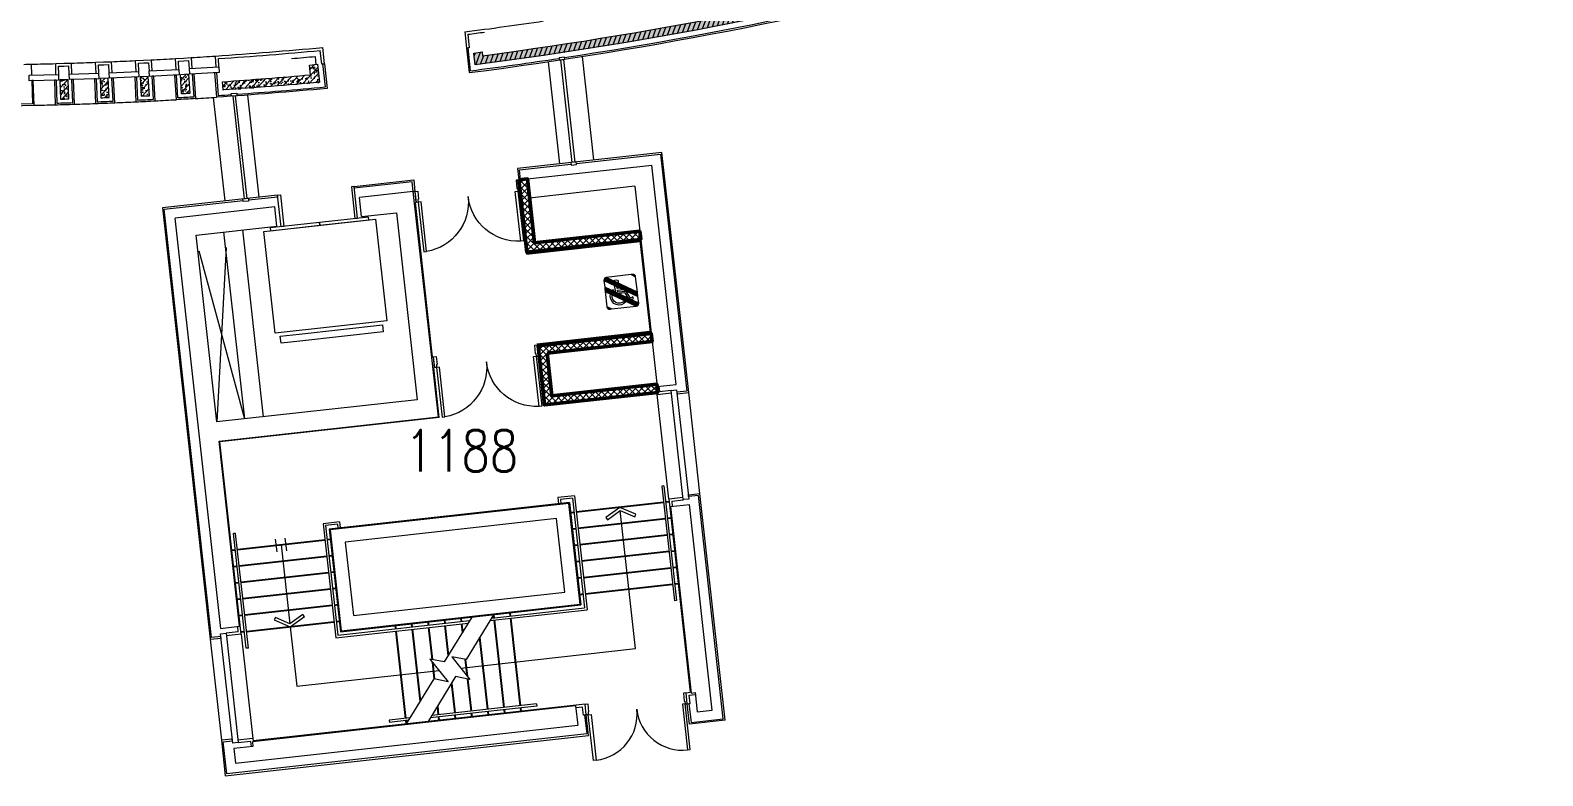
# Model space of a CAD drawing. Header units: inches. Extents: x 13084 to 220150, y 6494 to 167180.
# Drawn here: x 89693 to 117213, y 6494 to 20064 of the extents above; entities that cross this region are included whole.
import ezdxf
from ezdxf.enums import TextEntityAlignment as Align

# ---------------------------------------------------------------- set-up
doc = ezdxf.new("R2010")
doc.units = ezdxf.units.IN
doc.header["$MEASUREMENT"] = 0
for name, color, linetype, lineweight in [('Ground Floor$0$A-G23-M-Stairs-Concrete', 251, 'Continuous', 25), ('Ground Floor$0$A-G23-M-Stairs-Railings', 251, 'Continuous', 15), ('Ground Floor$0$A-G250-G-Walls-Low-Level', 8, 'Continuous', 15), ('Ground Floor$0$A-G250-G-Walls-Precast-Concrete', 7, 'Continuous', 15), ('Ground Floor$0$A-G250-M-Walls-Blockwork', 7, 'Continuous', 25), ('Ground Floor$0$A-G250-M-Walls-Concrete', 7, 'Continuous', 20), ('Ground Floor$0$A-G252-H-Internal-Walls', 251, 'Continuous', 9), ('Ground Floor$0$A-G262-H-Precast-Panel', 251, 'Continuous', 5), ('Ground Floor$0$A-G312-M-Wall-Cladding-Panel', 7, 'Continuous', 9), ('Ground Floor$0$A-G312-M-Wall-Finish-Plaster', 7, 'Continuous', 15), ('Ground Floor$0$A-G321-M-Window', 251, 'Continuous', 9), ('Ground Floor$0$A-G322-M-Door', 251, 'Continuous', 15), ('Ground Floor$0$A-G56-G-Transportation', 251, 'Continuous', 13), ('Ground Floor$0$A-Z036-G-Stair-Symbology', 251, 'Continuous', 15), ('Ground Floor$0$A-Z036-G-Void-Symbology', 251, 'Continuous', 9), ('Ground Floor$0$A-Z420-M-People', 251, 'Continuous', 20), ('Ground Floor$0$Z-Z001-S-Room-Name-Identification-250', 7, 'Continuous', 15)]:
    doc.layers.add(name, color=color, linetype=linetype, lineweight=lineweight)
doc.styles.add('Ground Floor$0$Tag-RomanS', font='romans.shx', dxfattribs={"width": 0.8})
pattern_1 = [(45, (31615.24, 164129.57), (-56.1266, 56.1266), []), (135, (31615.24, 164129.57), (-56.1266, -56.1266), [])]
pattern_2 = [(50, (31615.24, 164129.57), (182.18467, -15.93909), [19.05, -209.55]), (355, (31615.24, 164129.57), (-35.24283, 191.05664), [15.24, -167.64]), (100.451, (31630.42, 164128.24), (146.9425, 175.11669), [16.19, -178.09]), (46.1842, (31615.24, 164180.37), (271.07904, -42.04233), [28.575, -314.325]), (96.6356, (31637.83, 164176.87), (237.40423, 247.42556), [24.285, -267.135]), (351.184, (31615.24, 164180.37), (237.4046, 247.4251), [22.86, -251.46]), (21, (31640.64, 164167.67), (151.61488, -102.26552), [19.05, -209.55]), (326, (31640.64, 164167.67), (61.80203, 184.18797), [15.24, -167.64]), (71.4514, (31653.27, 164159.15), (213.4165, 81.92286), [16.19, -178.09]), (37.5, (31615.24, 164129.57), (3.088603, 84.55504), [0, -165.608, 0, -170.18, 0, -168.275]), (7.5, (31615.24, 164129.57), (66.819663, 100.180575), [0, -97.028, 0, -161.798, 0, -64.135]), (327.5, (31558.6, 164129.57), (135.590595, -5.728744), [0, -63.5, 0, -198.12, 0, -262.89]), (317.5, (31533.2, 164129.57), (148.12918, 25.42649), [0, -82.55, 0, -131.572, 0, -186.69])]
pattern_3 = [(47, (31615.24, 164129.57), (-58.0512, 54.13362), [])]

# ---------------------------------------------------------------- blocks, each defined once
blk = doc.blocks.new('Ground Floor$0$Door8-Exterior-1850')
at = {"layer": 'Ground Floor$0$A-G322-M-Door'}
for points in [[(50, -50), (38, -50), (38, -100), (0, -100), (0, 100), (50, 100)], [(1800, -50), (1812, -50), (1812, -100), (1850, -100), (1850, 100), (1800, 100)], [(88, -100), (88, -937), (38, -937), (38, -100)], [(1762, -100), (1762, -937), (1812, -937), (1812, -100)]]:
    blk.add_lwpolyline(points, close=True, dxfattribs=at)
for centre, start, end in [((88, -100), 270, 0), ((1762, -100), 180, 270)]:
    blk.add_arc(centre, 837, start, end, dxfattribs=at)
blk = doc.blocks.new('Ground Floor$0$tag-roomname')
at = {"lineweight": 18, "ltscale": 0.01, "style": 'Ground Floor$0$Tag-RomanS', "width": 0.8}
blk.add_attdef('ROOM_NO_2', text='', height=3, dxfattribs=at).set_placement((0, 1.61), align=Align.MIDDLE_CENTER)
at = {"linetype": 'ByBlock', "lineweight": 13, "ltscale": 0.01, "style": 'Ground Floor$0$Tag-RomanS', "width": 0.8, "flags": 1}
for tag, p in [('ROOM_NAME_1', (0, -2.29)), ('AREA', (0, -5.74))]:
    blk.add_attdef(tag, text='', height=2.8, dxfattribs=at).set_placement(p, align=Align.MIDDLE_CENTER)
blk = doc.blocks.new('Ground Floor$0$Lift 3')
at = {"layer": 'Ground Floor$0$A-G322-M-Door', "ltscale": 0.02}
for points in [[(-700, 630), (-650, 630), (-650, 50), (-700, 50)], [(700, 630), (650, 630), (650, 50), (700, 50)], [(0, 0), (0, 50), (-900, 50), (-900, 0)], [(900, 0), (900, 50), (0, 50), (0, 0)]]:
    blk.add_lwpolyline(points, close=True, dxfattribs=at)
blk = doc.blocks.new('Ground Floor$0$door-stair-tower-1900')
at = {"layer": 'Ground Floor$0$A-G322-M-Door'}
for points in [[(50, -150), (38, -150), (38, -200), (0, -200), (0, 0), (50, 0)], [(1850, -150), (1862, -150), (1862, -200), (1900, -200), (1900, 0), (1850, 0)]]:
    blk.add_lwpolyline(points, close=True, dxfattribs=at)
at = {"layer": 'Ground Floor$0$A-G322-M-Door', "elevation": 0}
for points in [[(38, -200), (38, -1111), (88, -1111), (88, -200)], [(1862, -200), (1862, -1111), (1812, -1111), (1812, -200)]]:
    blk.add_lwpolyline(points, close=True, dxfattribs=at)
at = {"layer": 'Ground Floor$0$A-G322-M-Door'}
for centre, start, end in [((38, -200), 273.1421, 0), ((1862, -200), 180, 266.8579)]:
    blk.add_arc(centre, 912, start, end, dxfattribs=at)

msp = doc.modelspace()

# ---------------------------------------------------------------- hatches: boundary and pattern name
at = {"layer": 'Ground Floor$0$A-G252-H-Internal-Walls'}
h = msp.add_hatch(dxfattribs=at)
h.set_pattern_fill('ANSI37', color=256, scale=25, style=0)
h.set_pattern_definition(pattern_1)
h.paths.add_polyline_path([(98582, 17340), (98728, 16025), (100800, 16256), (100783, 16405), (98870, 16192), (98741, 17358)])
h = msp.add_hatch(dxfattribs=at)
h.set_pattern_fill('ANSI37', color=256, scale=25, style=0)
h.set_pattern_definition(pattern_1)
h.paths.add_polyline_path([(99098, 14186), (99184, 13410), (101092, 13622), (101110, 13473), (99052, 13244), (98932, 14318), (100990, 14547), (101006, 14398)])
at = {"layer": 'Ground Floor$0$A-G262-H-Precast-Panel'}
h = msp.add_hatch(dxfattribs=at)
h.set_pattern_fill('ANSI31', color=256, scale=25, angle=25, style=0)
h.set_pattern_definition([(70, (31615.24, 164129.57), (-74.5881, 27.14785), [])])
h.paths.add_polyline_path([(107663, 21403), (107638, 21552, -0.033212), (97922, 19601), (97915, 19669), (97766, 19647), (97790, 19433, 0.03368)])
h = msp.add_hatch(dxfattribs=at)
h.set_pattern_fill('AR-CONC', color=256, style=0)
h.set_pattern_definition(pattern_2)
h.paths.add_polyline_path([(107663, 21403), (107638, 21552, -0.033212), (97922, 19601), (97915, 19669), (97766, 19647), (97790, 19433, 0.03368)])
h = msp.add_hatch(dxfattribs=at)
h.set_pattern_fill('AR-CONC', color=256, style=0)
h.set_pattern_definition(pattern_2)
edge = h.paths.add_edge_path()
edge.add_arc((88107, 93730), 74776, 273.89841, 275.12907)
edge.add_line((94792, 19254), (94773, 19428))
edge.add_line((94773, 19428), (94922, 19444))
edge.add_line((94922, 19444), (94957, 19118))
edge.add_arc((88113, 93659), 74855, 273.89753, 275.24647, ccw=False)
edge.add_line((93201, 18978), (93191, 19127))
h = msp.add_hatch(dxfattribs=at)
h.set_pattern_fill('ANSI31', color=256, scale=25, angle=2, style=0)
h.set_pattern_definition(pattern_3)
edge = h.paths.add_edge_path()
edge.add_arc((88107, 93730), 74776, 273.89841, 275.12907)
edge.add_line((94792, 19254), (94773, 19428))
edge.add_line((94773, 19428), (94922, 19444))
edge.add_line((94922, 19444), (94957, 19118))
edge.add_arc((88113, 93659), 74855, 273.89753, 275.24647, ccw=False)
edge.add_line((93201, 18978), (93191, 19127))
h = msp.add_hatch(dxfattribs=at)
h.set_pattern_fill('ANSI31', color=256, scale=25, angle=2, style=0)
h.set_pattern_definition(pattern_3)
h.paths.add_polyline_path([(90380, 19164), (90234, 19160), (90244, 18810, 0.000498), (90394, 18814)])
h = msp.add_hatch(dxfattribs=at)
h.set_pattern_fill('AR-CONC', color=256, style=0)
h.set_pattern_definition(pattern_2)
h.paths.add_polyline_path([(90380, 19164), (90234, 19160), (90244, 18810, 0.000498), (90394, 18814)])
h = msp.add_hatch(dxfattribs=at)
h.set_pattern_fill('ANSI31', color=256, scale=25, angle=2, style=0)
h.set_pattern_definition(pattern_3)
h.paths.add_polyline_path([(91110, 19190), (90965, 19184), (90978, 18834, 0.000498), (91127, 18840)])
h = msp.add_hatch(dxfattribs=at)
h.set_pattern_fill('AR-CONC', color=256, style=0)
h.set_pattern_definition(pattern_2)
h.paths.add_polyline_path([(91110, 19190), (90965, 19184), (90978, 18834, 0.000498), (91127, 18840)])
h = msp.add_hatch(dxfattribs=at)
h.set_pattern_fill('ANSI31', color=256, scale=25, angle=2, style=0)
h.set_pattern_definition(pattern_3)
h.paths.add_polyline_path([(91840, 19223), (91695, 19216), (91712, 18866, 0.000498), (91861, 18873)])
h = msp.add_hatch(dxfattribs=at)
h.set_pattern_fill('AR-CONC', color=256, style=0)
h.set_pattern_definition(pattern_2)
h.paths.add_polyline_path([(91840, 19223), (91695, 19216), (91712, 18866, 0.000498), (91861, 18873)])
h = msp.add_hatch(dxfattribs=at)
h.set_pattern_fill('ANSI31', color=256, scale=25, angle=2, style=0)
h.set_pattern_definition(pattern_3)
h.paths.add_polyline_path([(92570, 19263), (92424, 19254), (92445, 18905, 0.000498), (92594, 18914)])
h = msp.add_hatch(dxfattribs=at)
h.set_pattern_fill('AR-CONC', color=256, style=0)
h.set_pattern_definition(pattern_2)
h.paths.add_polyline_path([(92570, 19263), (92424, 19254), (92445, 18905, 0.000498), (92594, 18914)])

# ---------------------------------------------------------------- linework, layer by layer
at = {"layer": 'Ground Floor$0$A-G23-M-Stairs-Concrete'}
for p, q in [((99586, 11288, 0), (99526, 11281, 0)), ((101216, 11469, 0), (99626, 11292, 0)), ((101315, 11480, 0), (101256, 11473, 0)), ((101249, 11171, 0), (99659, 10994, 0)), ((101348, 11182, 0), (101289, 11175, 0)), ((95054, 10784), (93464, 10608)), ((95153, 10795), (95094, 10789)), ((99619, 10990, 0), (99559, 10983, 0)), ((101282, 10872, 0), (99692, 10696, 0)), ((101382, 10883, 0), (101322, 10877, 0)), ((93424, 10603), (93364, 10597)), ((95087, 10486), (93497, 10309)), ((95186, 10497), (95127, 10491)), ((99652, 10691, 0), (99593, 10685, 0)), ((101315, 10574, 0), (99725, 10398, 0)), ((101415, 10585, 0), (101355, 10579, 0)), ((93457, 10305), (93397, 10298)), ((95120, 10188), (93530, 10011)), ((95219, 10199), (95160, 10192)), ((99685, 10393, 0), (99626, 10387, 0)), ((101348, 10276, 0), (99758, 10099, 0)), ((101448, 10287, 0), (101388, 10281, 0)), ((93490, 10007), (93430, 10000)), ((99718, 10095, 0), (99659, 10088, 0)), ((101381, 9978, 0), (99791, 9801, 0)), ((101481, 9989, 0), (101421, 9982, 0)), ((93523, 9709), (93464, 9702)), ((95153, 9890), (93563, 9713)), ((95253, 9901), (95193, 9894)), ((99752, 9797, 0), (99692, 9790, 0)), ((93556, 9411), (93497, 9404)), ((95186, 9592), (93596, 9415)), ((95286, 9603), (95226, 9596)), ((97526, 9360), (97533, 9300)), ((98122, 9426, 0), (98129, 9367, 0)), ((98421, 9459, 0), (98427, 9400, 0)), ((98432, 9360, 0), (98608, 7770, 0)), ((93589, 9112), (93530, 9106)), ((95219, 9293), (93629, 9117)), ((95319, 9304), (95259, 9298)), ((96333, 9228), (96340, 9168)), ((96345, 9128), (96521, 7538, 0)), ((96632, 9261), (96638, 9201)), ((96643, 9161), (96788, 7851, 0)), ((96930, 9294), (96936, 9234)), ((96941, 9194), (97006, 8610, 0)), ((97228, 9327), (97235, 9267)), ((97239, 9227), (97299, 8685, 0)), ((97537, 9261), (97555, 9101)), ((98134, 9327, 0), (98310, 7737, 0)), ((97867, 9009, 0), (98012, 7704, 0)), ((97011, 8562, 0), (97045, 8254, 0)), ((97609, 8612, 0), (97643, 8308, 0)), ((97356, 8176, 0), (97416, 7637, 0)), ((97649, 8255, 0), (97714, 7670, 0)), ((97100, 7759, 0), (97117, 7604, 0)), ((98613, 7730, 0), (98619, 7670, 0)), ((96526, 7498, 0), (96532, 7439, 0)), ((97122, 7564, 0), (97129, 7505, 0)), ((97420, 7598, 0), (97427, 7538, 0)), ((97718, 7631, 0), (97725, 7571, 0)), ((98016, 7664, 0), (98023, 7604, 0)), ((98315, 7697, 0), (98321, 7637, 0))]:
    msp.add_line(p, q, dxfattribs=at)
at = {"layer": 'Ground Floor$0$A-G23-M-Stairs-Railings'}
for p, q in [((99593, 11590, 0), (99294, 11557, 0)), ((99593, 11590), (99823, 9515)), ((101223, 11771, 0), (101183, 11767, 0)), ((101183, 11767), (101415, 9680)), ((101223, 11771), (101454, 9684)), ((99294, 11557), (99307, 11446)), ((99557, 11546), (99339, 11522, 0)), ((99339, 11522, 0), (99346, 11451, 0)), ((99557, 11546), (99779, 9550)), ((95319, 11116), (95021, 11082)), ((95021, 11082), (95251, 9007)), ((95284, 11071), (95065, 11047)), ((95065, 11047), (95287, 9051)), ((95284, 11071), (95292, 11000)), ((95319, 11116), (95331, 11005)), ((93430, 10906), (93391, 10901)), ((93623, 8814), (93391, 10901, 0)), ((93662, 8819, 0), (93430, 10906, 0)), ((101454, 9684, 0), (101415, 9680, 0)), ((98056, 9318), (99823, 9515)), ((98083, 9361), (99779, 9550)), ((95251, 9007), (97661, 9274)), ((95287, 9051), (97687, 9318)), ((93662, 8819), (93623, 8814)), ((98911, 7763), (96970, 7548)), ((98906, 7803), (96997, 7591)), ((98906, 7803, 0), (98911, 7763, 0)), ((96602, 7547), (96223, 7505)), ((96223, 7505, 0), (96227, 7465, 0)), ((96575, 7504), (96227, 7465))]:
    msp.add_line(p, q, dxfattribs=at)
at = {"layer": 'Ground Floor$0$A-G250-G-Walls-Low-Level'}
for p, q in [((99946, 17703), (99743, 19587)), ((99328, 17634), (99121, 19492)), ((93239, 16959), (93030, 18841)), ((93860, 17028), (93654, 18884)), ((101309, 11536), (101098, 13434)), ((101877, 11629), (101673, 13468)), ((92965, 8979), (93170, 7140)), ((93533, 9072, 0), (93744, 7174, 0))]:
    msp.add_line(p, q, dxfattribs=at)
for centre, radius, start, end in [((87947, 96872, 0), 77447, 272.92059, 273.24981), ((87915, 96870, 0), 77447, 273.48259, 273.81181), ((88042, 96875, 0), 77447, 271.23461, 271.56381), ((88010, 96874, 0), 77447, 271.79659, 272.12581), ((87978, 96873, 0), 77447, 272.35859, 272.68781), ((88115, 93630), 74950, 271.82131, 272.11563), ((88115, 93630), 74950, 272.38331, 272.67763), ((88115, 93630), 74950, 272.94531, 273.23963), ((88115, 93630), 74950, 273.50731, 273.80163), ((88115, 93630), 74950, 271.25931, 271.55363)]:
    msp.add_arc(centre, radius, start, end, dxfattribs=at)
at = {"layer": 'Ground Floor$0$A-G250-G-Walls-Precast-Concrete'}
for p, q in [((90380, 19164), (90234, 19160)), ((91110, 19190), (90965, 19184)), ((91840, 19223), (91695, 19216)), ((92570, 19263, 0), (92424, 19254, 0))]:
    msp.add_line(p, q, dxfattribs=at)
for points in [[(97915, 19669), (97922, 19601, 0.066432), (116992, 24764), (117050, 24625, -0.066952), (97790, 19433), (97766, 19647), (97915, 19669)], [(93191, 19127, 0.00537), (94792, 19254), (94773, 19428), (94922, 19444), (94957, 19118, -0.005886), (93201, 18978)]]:
    msp.add_lwpolyline(points, format="xyb", close=True, dxfattribs=at)
for points in [[(90234, 19160), (90244, 18810, 0.000498), (90394, 18814), (90380, 19164)], [(90965, 19184), (90978, 18834, 0.000498), (91127, 18840), (91110, 19190)], [(91695, 19216), (91712, 18866, 0.000498), (91861, 18873), (91840, 19223)]]:
    msp.add_lwpolyline(points, format="xyb", dxfattribs=at)
at = {"layer": 'Ground Floor$0$A-G250-G-Walls-Precast-Concrete', "elevation": 0}
msp.add_lwpolyline([(92570, 19263), (92594, 18914, -0.000498), (92445, 18905), (92424, 19254)], format="xyb", dxfattribs=at)
at = {"layer": 'Ground Floor$0$A-G250-M-Walls-Blockwork', "lineweight": 50, "ltscale": 0.02}
for points in [[(98582, 17340), (98728, 16025), (100800, 16256), (100783, 16405), (98870, 16192), (98741, 17358), (98582, 17340)], [(99098, 14186), (99184, 13410), (101092, 13622), (101110, 13473), (99052, 13244), (98932, 14318), (100990, 14547), (101006, 14398), (99098, 14186)]]:
    msp.add_lwpolyline(points, dxfattribs=at)
at = {"layer": 'Ground Floor$0$A-G250-M-Walls-Concrete'}
for p, q in [((98741, 17358), (101002, 17609)), ((98779, 17010), (98741, 17358, 0)), ((101445, 13619), (101002, 17609)), ((96663, 17127), (95683, 17018)), ((97119, 13029), (96663, 17127)), ((100692, 17223), (98779, 17010)), ((100692, 17223), (101097, 13580)), ((94142, 16847), (92330, 16646)), ((94181, 16500), (94142, 16847)), ((95722, 16671), (95683, 17018)), ((92326, 16645), (93155, 9176)), ((95722, 16671), (96354, 16741)), ((96354, 16741), (96732, 13338)), ((96354, 16741), (96732, 13338)), ((92713, 16337), (94181, 16500, 0)), ((93090, 12934), (92713, 16337)), ((93212, 16392), (93589, 12990)), ((93937, 13028), (93560, 16430)), ((101097, 13580), (101445, 13619)), ((96732, 13338), (93090, 12934)), ((93129, 12586), (97119, 13029)), ((93503, 9215), (93129, 12586)), ((99492, 11452), (95149, 10969)), ((99696, 9616), (99492, 11452)), ((101340, 11393), (101688, 11432)), ((101340, 11393), (101717, 7999)), ((102103, 7690), (101688, 11432)), ((99271, 11176), (95425, 10749)), ((99420, 9837), (99271, 11176)), ((95149, 10969), (95353, 9134)), ((95425, 10749), (95574, 9410)), ((95574, 9410), (99420, 9837)), ((95353, 9134), (99696, 9616)), ((93155, 9176), (93503, 9215, 0)), ((101717, 7999, 0), (101790, 8007, 0)), ((101790, 8007), (101828, 7660)), ((99615, 7766), (93736, 7113)), ((99615, 7766, 0), (99654, 7418, 0)), ((101828, 7660), (102103, 7690)), ((93427, 6726), (99654, 7418)), ((93397, 6990), (93427, 6726)), ((93745, 7028), (93398, 6990, 0)), ((93736, 7113), (93745, 7028))]:
    msp.add_line(p, q, dxfattribs=at)
at = {"layer": 'Ground Floor$0$A-G312-M-Wall-Cladding-Panel'}
for p, q in [((97660, 19744), (97631, 19740)), ((97631, 19740), (97680, 19292)), ((97706, 19326), (97660, 19744)), ((92640, 19268, 0), (92670, 19269, 0)), ((97710, 19296), (97710, 19296)), ((90164, 19157, 0), (90134, 19156, 0)), ((90134, 19156), (90147, 18707)), ((90164, 19157), (90176, 18738)), ((90480, 19168, 0), (90450, 19167, 0)), ((90466, 18746), (90450, 19166)), ((90497, 18717), (90480, 19168)), ((90895, 19180, 0), (90865, 19179, 0)), ((91210, 19194, 0), (91180, 19193, 0)), ((91625, 19211, 0), (91595, 19210, 0)), ((91940, 19228, 0), (91910, 19227, 0)), ((92325, 19248, 0), (92355, 19249, 0)), ((95066, 19002), (95066, 19003)), ((102335, 7505, 0), (101877, 11629, 0)), ((102335, 7505, 0), (101689, 7433, 0))]:
    msp.add_line(p, q, dxfattribs=at)
msp.add_lwpolyline([(89719, 19147), (89732, 18727, -0.046098), (75981, 19699), (76151, 20774), (76467, 20724), (76472, 20754), (76126, 20809), (75946, 19674, 0.046299), (89762, 18698), (89749, 19148)], format="xyb", close=True, dxfattribs=at)
at = {"layer": 'Ground Floor$0$A-G312-M-Wall-Cladding-Panel', "elevation": 0}
for points in [[(92670, 19269), (92700, 18820, -0.001168), (92351, 18799), (92325, 19248)], [(92640, 19267), (92668, 18848, -0.000967), (92379, 18831), (92355, 19249)]]:
    msp.add_lwpolyline(points, format="xyb", dxfattribs=at)
at = {"layer": 'Ground Floor$0$A-G312-M-Wall-Cladding-Panel'}
for points in [[(93452, 18900, 0.005392), (95062, 19032), (95017, 19450), (95046, 19453), (95096, 19005, -0.00673), (93085, 18844), (93054, 19292), (93084, 19294), (93112, 18876, 0.000802), (93352, 18893, 0.000802)], [(97676, 19322, -0.000002), (97676, 19322)], [(90865, 19179), (90882, 18731, 0.001168), (91232, 18744), (91210, 19194)], [(90895, 19180), (90911, 18762, 0.000967), (91201, 18773), (91180, 19193)], [(91595, 19210), (91617, 18761, 0.001168), (91966, 18779), (91940, 19228)], [(91625, 19211), (91645, 18793, 0.000967), (91935, 18807), (91910, 19227)], [(95093, 19035, -0.000002), (95092, 19035, -0.000002)]]:
    msp.add_lwpolyline(points, format="xyb", dxfattribs=at)
at = {"layer": 'Ground Floor$0$A-G312-M-Wall-Cladding-Panel', "elevation": 0}
for points in [[(99630, 17638), (101161, 17808), (101640, 13494), (101459, 13474), (101462, 13445), (101673, 13468), (101187, 17841), (98558, 17549), (98582, 17340), (98611, 17343), (98592, 17523), (99531, 17627)], [(95589, 17189), (95585, 17219), (96670, 17339), (96693, 17130)], [(96693, 17130), (96663, 17127), (96644, 17306), (95589, 17189)]]:
    msp.add_lwpolyline(points, dxfattribs=at)
at = {"layer": 'Ground Floor$0$A-G312-M-Wall-Cladding-Panel'}
for points in [[(94194, 17064), (92098, 16831), (92965, 8979), (93164, 9001), (93161, 9031), (92992, 9012), (92131, 16805), (93565, 16964)], [(93664, 16975), (94197, 17034), (94194, 17064)], [(101689, 7433), (101648, 7806), (101678, 7809), (101716, 7466), (102302, 7531), (101851, 11596), (101670, 11576), (101667, 11606), (101877, 11629)], [(99851, 7229), (99809, 7601), (99779, 7598), (99818, 7255), (93268, 6528), (93203, 7114), (93372, 7133), (93368, 7163), (93170, 7140), (93241, 6494), (99851, 7229)]]:
    msp.add_lwpolyline(points, dxfattribs=at)
for radius, start, end in [(74950, 277.33161, 292.84401), (74920, 278.67452, 292.8212), (74920, 277.35498, 278.59803), (74950, 271.55363, 271.82131), (74920, 271.57653, 271.79821)]:
    msp.add_arc((88115, 93630), radius, start, end, dxfattribs=at)
at = {"layer": 'Ground Floor$0$A-G312-M-Wall-Finish-Plaster'}
for p, q in [((97598, 20033), (97631, 19740)), ((97653, 19990), (97680, 19746)), ((93127, 19397, 0), (93117, 19548, 0)), ((94897, 19437), (94881, 19588, 0)), ((94997, 19448), (94969, 19697, 0)), ((95046, 19453), (95014, 19751)), ((97680, 19746), (97631, 19740)), ((89711, 19447), (89716, 19247)), ((93122, 19397, 0), (93127, 19397, 0)), ((95046, 19453), (94997, 19448)), ((98589, 17139), (98604, 17141)), ((98714, 16009), (98589, 17139)), ((97012, 14120, 0), (96700, 16930)), ((100787, 16239), (100973, 14560)), ((99038, 13228), (98916, 14332)), ((97135, 13016, 0), (97035, 13922, 0)), ((101132, 13584), (101142, 13489)), ((101142, 13489), (101354, 13513)), ((101355, 13508), (101354, 13513)), ((101096, 13456), (99038, 13228, 0)), ((101096, 13456), (101098, 13434)), ((101098, 13434), (101360, 13463)), ((97135, 13016, 0), (93145, 12573, 0)), ((93533, 9072, 0), (93145, 12573, 0)), ((101309, 11536), (101570, 11565)), ((99505, 11468), (95133, 10983)), ((99505, 11468), (99713, 9603)), ((101309, 11536), (101700, 8013)), ((101364, 11492), (101576, 11515)), ((101364, 11492), (101375, 11397)), ((101575, 11520), (101576, 11515)), ((95133, 10983), (95340, 9117)), ((95340, 9117), (99713, 9603)), ((93478, 9117, 0), (93255, 9092)), ((93255, 9087), (93255, 9092)), ((93478, 9117, 0), (93468, 9211, 0)), ((93533, 9072), (93260, 9042)), ((101626, 8004, 0), (101700, 8013, 0)), ((101648, 7806, 0), (101626, 8004, 0)), ((99787, 7800, 0), (93749, 7129)), ((99743, 7745, 0), (99619, 7731, 0)), ((99760, 7596), (99743, 7745, 0)), ((99809, 7601), (99787, 7800)), ((101678, 7809), (101698, 7811)), ((101681, 7960, 0), (101793, 7973, 0)), ((101698, 7811, 0), (101681, 7960, 0)), ((99779, 7598), (99760, 7596)), ((93744, 7174), (93471, 7144)), ((93744, 7174, 0), (93749, 7129, 0)), ((93476, 7099), (93477, 7094)), ((93700, 7119, 0), (93477, 7094)), ((93700, 7119, 0), (93711, 7024, 0))]:
    msp.add_line(p, q, dxfattribs=at)
at = {"layer": 'Ground Floor$0$A-G312-M-Wall-Finish-Plaster', "lineweight": 50, "ltscale": 0.02}
for p, q in [((98714, 16009), (100787, 16239)), ((98916, 14332, 0), (100973, 14560))]:
    msp.add_line(p, q, dxfattribs=at)
at = {"layer": 'Ground Floor$0$A-G312-M-Wall-Finish-Plaster', "elevation": 0}
for points in [[(92349, 19349), (92337, 19550), (92482, 19558), (92619, 19566), (92633, 19367)], [(90161, 19256), (90156, 19458), (90301, 19462), (90438, 19466), (90446, 19267)], [(90206, 19257), (90211, 19258), (90207, 19409), (90303, 19412), (90390, 19414), (90396, 19265), (90401, 19265)], [(90891, 19280), (90883, 19481), (91028, 19487), (91166, 19492), (91175, 19293)], [(90936, 19281), (90941, 19282), (90935, 19433), (91030, 19437), (91118, 19440), (91125, 19291), (91130, 19291)], [(91620, 19311), (91610, 19512), (91756, 19519), (91893, 19526), (91904, 19327)], [(91665, 19313), (91670, 19313), (91663, 19464), (91758, 19469), (91846, 19473), (91854, 19324), (91859, 19324)], [(92394, 19351), (92399, 19352), (92390, 19503), (92485, 19508), (92573, 19514), (92583, 19364), (92588, 19365)], [(97012, 14120), (97027, 14122), (97050, 13923), (97035, 13922)]]:
    msp.add_lwpolyline(points, dxfattribs=at)
msp.add_lwpolyline([(93077, 19394), (93063, 19595, 0.006575), (95014, 19751, -0.006426)], format="xyb", dxfattribs=at)
at = {"layer": 'Ground Floor$0$A-G312-M-Wall-Finish-Plaster'}
msp.add_lwpolyline([(96663, 17127), (96693, 17130), (96715, 16932), (96700, 16930)], dxfattribs=at)
for centre, radius, start, end in [((88115, 93630), 74205, 277.34221, 278.4612), ((88115, 93630), 74255, 277.38008, 277.61892), ((88099, 93818, 0), 74440, 273.86507, 275.29564), ((88099, 93818, 0), 74540, 274.88704, 275.22008), ((88042, 96875, 0), 77447, 271.13706, 271.23461)]:
    msp.add_arc(centre, radius, start, end, dxfattribs=at)
at = {"layer": 'Ground Floor$0$A-G321-M-Window'}
for p, q in [((99414, 19574), (99315, 19560)), ((99315, 19560), (99320, 19522)), ((99419, 19537), (99414, 19574)), ((99320, 19522), (99419, 19537)), ((99551, 17659), (99345, 19526)), ((99394, 19533), (99600, 17665)), ((93351, 18913), (93451, 18920)), ((93354, 18863), (93351, 18913)), ((93454, 18870), (93354, 18863)), ((93429, 18868, 0), (93379, 18865, 0)), ((93379, 18865), (93587, 16997)), ((93637, 17002), (93429, 18868)), ((93451, 18920), (93454, 18870))]:
    msp.add_line(p, q, dxfattribs=at)
at = {"layer": 'Ground Floor$0$A-G321-M-Window', "elevation": 0}
for points in [[(90401, 19265), (90936, 19281), (90940, 19182), (90405, 19165), (90401, 19265)], [(91130, 19291), (91665, 19313), (91670, 19213), (91135, 19191), (91130, 19291)], [(91859, 19324), (92394, 19351), (92400, 19251), (91865, 19225), (91859, 19324)], [(92588, 19365), (93122, 19397), (93129, 19297), (92595, 19265), (92588, 19365)], [(89671, 19246), (90206, 19257), (90209, 19157), (89674, 19146), (89671, 19246)]]:
    msp.add_lwpolyline(points, dxfattribs=at)
at = {"layer": 'Ground Floor$0$A-G321-M-Window'}
msp.add_lwpolyline([(99527, 17657), (99533, 17607), (99632, 17618), (99627, 17668)], close=True, dxfattribs=at)
at = {"layer": 'Ground Floor$0$A-G321-M-Window', "elevation": 0}
msp.add_lwpolyline([(93661, 17005), (93666, 16955), (93567, 16944), (93562, 16994)], close=True, dxfattribs=at)
at = {"layer": 'Ground Floor$0$A-G321-M-Window'}
for points in [[(101355, 13508), (101454, 13519), (101675, 11531), (101575, 11520), (101355, 13508)], [(93156, 9076), (93255, 9087), (93476, 7099), (93377, 7088), (93156, 9076)]]:
    msp.add_lwpolyline(points, dxfattribs=at)
at = {"layer": 'Ground Floor$0$A-G56-G-Transportation', "elevation": 0}
for points in [[(96179, 14776), (94150, 14551), (93945, 16403), (95973, 16628)], [(94583, 14534), (96101, 14703), (96116, 14574), (94597, 14406), (94256, 14368), (94242, 14496)]]:
    msp.add_lwpolyline(points, close=True, dxfattribs=at)
at = {"layer": 'Ground Floor$0$A-Z036-G-Stair-Symbology'}
for p, q in [((100707, 8808, 0), (100427, 11323, 0)), ((94186, 10570), (94157, 10801)), ((94360, 10591), (94332, 10822)), ((94259, 10696, 0), (94418, 9262, 0)), ((94424, 9205, 0), (94544, 8123, 0)), ((97527, 8455), (100707, 8808)), ((97226, 8566, 0), (96966, 8619, 0)), ((96966, 8619, 0), (97297, 8203, 0)), ((97622, 8609, 0), (97361, 8662, 0)), ((97361, 8662, 0), (97692, 8247, 0)), ((94544, 8123, 0), (97131, 8411, 0)), ((97692, 8247, 0), (97432, 8300, 0)), ((97297, 8203, 0), (97036, 8256, 0))]:
    msp.add_line(p, q, dxfattribs=at)
at = {"layer": 'Ground Floor$0$A-Z036-G-Stair-Symbology', "elevation": 0}
for points in [[(100165, 11194), (100194, 11153), (100427, 11323), (100692, 11209), (100712, 11255), (100421, 11380), (100165, 11194)], [(97727, 9382), (97226, 8566)], [(98122, 9426), (97622, 8609)], [(97432, 8300), (96931, 7483)], [(97036, 8256), (96535, 7439)]]:
    msp.add_lwpolyline(points, dxfattribs=at)
at = {"layer": 'Ground Floor$0$A-Z036-G-Stair-Symbology'}
msp.add_lwpolyline([(94680, 9392), (94651, 9432), (94418, 9262), (94153, 9377), (94134, 9331), (94424, 9205), (94680, 9392)], dxfattribs=at)
at = {"layer": 'Ground Floor$0$A-Z036-G-Void-Symbology', "ltscale": 0.25}
for p, q in [((92758, 16051, 0), (93589, 12990)), ((93255, 16107, 0), (93090, 12934))]:
    msp.add_line(p, q, dxfattribs=at)
at = {"layer": 'Ground Floor$0$A-Z420-M-People'}
for p, q in [((100354, 15265, 0), (100314, 15476, 0)), ((100372, 15364, 0), (100358, 15445, 0)), ((100304, 15346, 0), (100307, 15348, 0)), ((100313, 15312, 0), (100307, 15348, 0)), ((100514, 15283, 0), (100354, 15265, 0)), ((100486, 15377, 0), (100372, 15364, 0)), ((100383, 15301, 0), (100377, 15333, 0)), ((100378, 15333, 0), (100490, 15345, 0)), ((100383, 15301, 0), (100527, 15317, 0)), ((100490, 15345, 0), (100486, 15377, 0)), ((100514, 15283, 0), (100599, 15147, 0)), ((100615, 15185, 0), (100531, 15318, 0)), ((100535, 15197, 0), (100557, 15161, 0)), ((100599, 15147, 0), (100672, 15184, 0)), ((100657, 15210, 0), (100615, 15185, 0)), ((100672, 15184, 0), (100657, 15210, 0))]:
    msp.add_line(p, q, dxfattribs=at)
at = {"layer": 'Ground Floor$0$A-Z420-M-People', "extrusion": (0, 0, -1)}
for centre, major_axis, start_param, end_param in [((100354, 15484, 0), (-4.5, 39.7), 4.597222, 9.410379), ((100408, 15223, 0), (-18, 160), 2.071147, 5.695149), ((100408, 15223, 0), (-15, 129), 1.879191, 5.583263)]:
    msp.add_ellipse(centre, major_axis=major_axis, ratio=1, start_param=start_param, end_param=end_param, dxfattribs=at)

# ---------------------------------------------------------------- block references
at = {"layer": 'Ground Floor$0$A-G322-M-Door', "xscale": -1, "rotation": 6.330393858628733}
for p in [(98582, 17340), (98916, 14332)]:
    msp.add_blockref('Ground Floor$0$door-stair-tower-1900', p, dxfattribs=at)
at = {"layer": 'Ground Floor$0$A-G322-M-Door'}
for name, p, rotation in [('Ground Floor$0$Lift 3', (94959, 16515, 0), 6.338668781405659), ('Ground Floor$0$Door8-Exterior-1850', (99798, 7701, 0), 6.338385543169849)]:
    msp.add_blockref(name, p, dxfattribs=dict(at, rotation=rotation))
at = {"layer": 'Ground Floor$0$Z-Z001-S-Room-Name-Identification-250'}
ref = msp.add_blockref('Ground Floor$0$tag-roomname', (97542, 12007), dxfattribs=dict(at, xscale=250, yscale=250, zscale=250))
ref.add_attrib('ROOM_NO_2', '1188', dxfattribs={"layer": '0', "lineweight": 18, "ltscale": 0.01, "height": 750, "style": 'Ground Floor$0$Tag-RomanS', "width": 0.8}).set_placement((97542, 12410), align=Align.MIDDLE_CENTER)

# ---------------------------------------------------------------- meshes
at = {"layer": 'Ground Floor$0$A-Z420-M-People'}
mesh = msp.add_polyface(dxfattribs=at)
corners = [(100221, 14990, 0), (100204, 14999, 0), (100223, 14990, 0), (100195, 15010, 0), (100239, 14989, 0), (100195, 15010, 0), (100239, 14989, 0), (100191, 15014, 0), (100244, 14989, 0), (100186, 15031, 0), (100269, 14992, 0), (100186, 15031, 0), (100269, 14992, 0), (100154, 15311, 0), (100720, 15043, 0), (100154, 15311, 0), (100720, 15043, 0), (100152, 15325, 0), (100738, 15048, 0), (100150, 15346, 0), (100753, 15061, 0), (100148, 15369, 0), (100761, 15078, 0), (100145, 15389, 0), (100763, 15097, 0), (100763, 15097, 0), (100145, 15389, 0), (100763, 15097, 0), (100763, 15097, 0), (100131, 15512, 0), (100749, 15220, 0), (100131, 15512, 0), (100749, 15220, 0), (100133, 15530, 0), (100747, 15239, 0), (100142, 15548, 0), (100744, 15262, 0), (100157, 15560, 0), (100742, 15283, 0), (100174, 15566, 0), (100740, 15298, 0), (100174, 15566, 0), (100740, 15298, 0), (100625, 15617, 0), (100708, 15577, 0), (100708, 15577, 0), (100708, 15577, 0), (100625, 15617, 0), (100708, 15577, 0), (100703, 15595, 0), (100651, 15620, 0), (100700, 15599, 0), (100655, 15620, 0), (100700, 15599, 0), (100655, 15620, 0), (100690, 15610, 0), (100671, 15619, 0), (100673, 15619, 0)]
mesh.append_faces([[corners[k] for k in face] for face in [(0, 0, 2, 1), (1, 2, 4, 3), (3, 4, 6, 5), (5, 6, 8, 7), (7, 8, 10, 9), (9, 10, 12, 11), (11, 12, 14, 13), (13, 14, 16, 15), (15, 16, 18, 17), (17, 18, 20, 19), (19, 20, 22, 21), (21, 22, 24, 23), (23, 25, 28, 26), (25, 24, 27, 27), (26, 28, 30, 29), (29, 30, 32, 31), (31, 32, 34, 33), (33, 34, 36, 35), (35, 36, 38, 37), (37, 38, 40, 39), (39, 40, 42, 41), (41, 42, 44, 43), (43, 45, 48, 47), (47, 46, 49, 50), (50, 49, 51, 52), (52, 51, 53, 54), (54, 53, 55, 56), (56, 55, 57, 57)]], dxfattribs={"vtx0": -1, "vtx2": -1})

doc.saveas('drawing.dxf')
